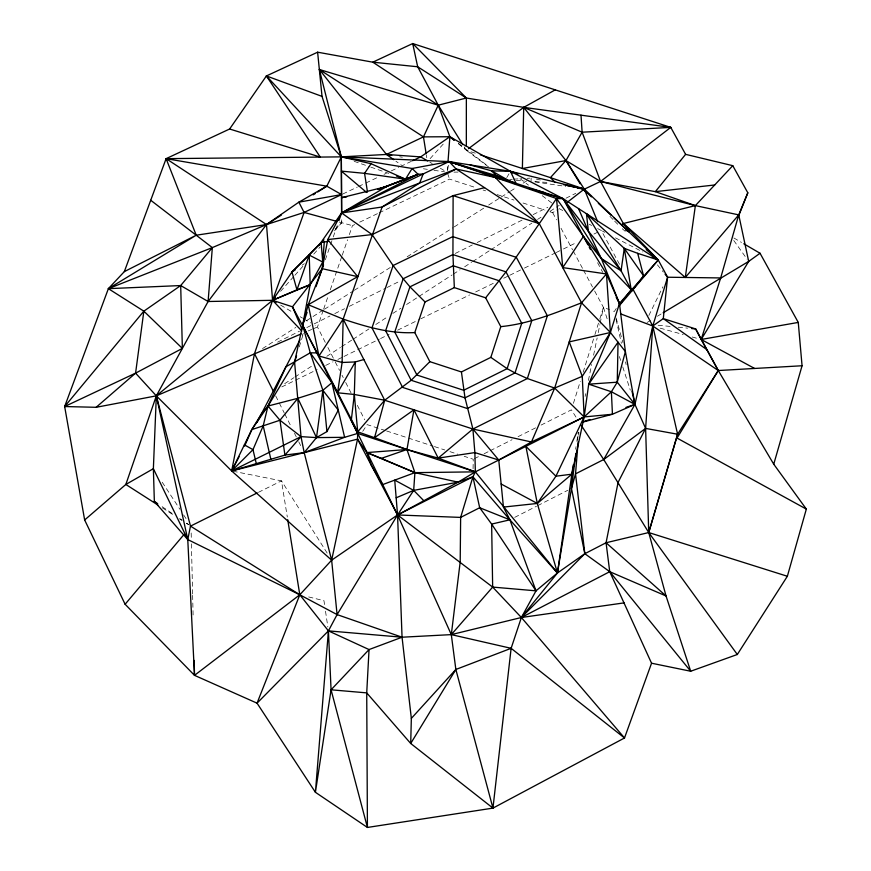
<?xml version="1.0" encoding="UTF-8"?>
<svg xmlns="http://www.w3.org/2000/svg" width="871" height="871" viewBox="0 0 871 871"><rect width="100%" height="100%" fill="white"/><g stroke="black" fill="none" stroke-linecap="round" stroke-linejoin="round"><path stroke-width="0.65" stroke-dasharray="4.36 3.27" d="M473.073 468.707L473.236 459.246L464.178 456.295M531.027 181.353L531.147 178.065M447.324 170.912L447.814 164.347M578.682 434.999L578.899 432.321M577.484 440.312L578.486 432.288M575.644 449.218L576.047 446.583M576.852 441.325L578.257 432.136M447.694 169.562L448.619 164.238M585.116 396.37L585.671 393.714M588.404 380.431L591.681 364.492M593.587 355.194L597.147 337.926M598.235 332.613L599.869 324.654M600.152 323.326L603.429 307.387L593.14 288.192M299.286 346.876L303.587 332.896L302.368 335.226M573.423 403.349L580.315 381.302M583.156 372.222L594.501 335.912M594.915 334.616L599.368 320.354M599.781 319.058L603.429 307.387L609.493 309.673M323.217 310.337L317.469 327.017L325.438 342.684M323.664 309.053L328.53 294.931M330.305 289.803L341.813 256.444M342.259 255.159L347.573 239.765M349.336 234.626L352.439 225.643L354.867 224.478M325.329 259.787L330.174 245.807M330.621 244.533L331.938 240.723M333.255 236.934L337.197 225.567M648.841 315.531L662.918 286.809M506.77 177.586L509.241 173.427M616.254 308.476L614.338 311.502L610.702 310.13M362.728 431.33L367.17 424.623L385.276 430.535M280.614 291.284L294.017 276.249M294.91 275.247L303.848 265.22M313.756 254.114L320.082 247.026M334.529 230.826L341.748 222.726L341.726 218.708M430.1 158.653L443.579 143.704M335.183 229.019L341.748 222.726L341.682 219.056M302.052 265.23L304.295 263.728M284.665 383.686L293.777 377.764M294.921 377.023L312.003 365.929M326.821 356.304L340.485 347.431M341.628 346.691L351.884 340.028M353.016 339.287L368.966 328.933M375.804 324.491L388.335 316.347M392.886 313.397L400.867 308.214M406.561 304.512L417.949 297.109M419.093 296.369L452.125 274.92M453.268 274.18L460.106 269.738M464.657 266.776L471.494 262.334M472.637 261.594L489.72 250.5M490.863 249.759L531.876 223.118M537.57 219.427L540.989 217.206M550.102 211.283L559.215 205.36M262.519 348.585L295.813 327.452M306.146 320.887L311.883 317.251M313.027 316.521L323.359 309.956M324.513 309.227L353.212 291.012M354.355 290.283L391.09 266.972M407.171 256.771L453.083 227.625M454.237 226.896L484.08 207.94M488.675 205.033L500.15 197.739M501.304 197.02L509.339 191.914M510.482 191.185L516.22 187.537M523.112 183.171L527.706 180.253M550.08 211.805L552.66 212.644L558.061 209.312M647.044 322.52L650.495 320.43M657.398 316.249L661.993 313.462M514.728 517.352L536.46 506.269M537.657 505.659L567.838 490.264M474.445 458.636L479.3 456.197M484.145 453.758L488.99 451.32M490.199 450.71L512.017 439.724M518.071 436.676L536.253 427.519M541.098 425.081L571.398 409.827L578.279 420.747M277.609 342.14L299.515 331.209M306.81 327.561L312.896 324.524M314.115 323.925L329.935 316.021M334.802 313.593L344.535 308.737M349.402 306.309L385.918 288.083M387.127 287.474L400.518 280.8M455.283 253.461L472.322 244.958M477.188 242.53L522.208 220.058M533.161 214.593L547.772 207.309M566.019 198.196L575.753 193.34M258.437 492.322L281.485 480.857L327.289 553.27M281.812 386.909L317.164 369.587M325.7 365.406L333.016 361.824M337.894 359.44L342.771 357.045M343.991 356.457L379.353 339.135M380.573 338.536L389.097 334.355M397.633 330.174L419.582 319.428M420.802 318.83L469.578 294.953M475.664 291.959L495.174 282.411M503.71 278.23L508.588 275.846M509.807 275.247L523.221 268.682M524.44 268.083L554.925 253.156M556.134 252.557L562.231 249.574M563.45 248.975L576.863 242.399M593.935 234.049L598.813 231.653M359.723 222.149L377.927 213.428M379.146 212.84L449.545 179.099L476.611 187.907M342.782 194.004L357.339 187.069M358.547 186.492L364.611 183.607M365.831 183.03L377.949 177.249M384.013 174.363L386.441 173.209M391.297 170.901L398.57 167.428M411.439 161.298L402.206 165.697L395.913 161.2M308.214 330.936L311.687 329.467M312.841 328.977L317.469 327.017L315.16 325.645M509.579 179.415L512.279 179.252M513.618 179.165L521.707 178.653M527.107 178.326L529.797 178.152M453.954 172.131L457.994 172.077M516.263 180.373L524.309 180.907M534.925 181.614L549.253 182.562M658.149 325.242L670.213 326.429M678.259 327.224L687.644 328.149M535.012 181.93L565.638 186.383M423.393 168.767L427.367 169.344M433.987 170.313L444.58 171.848M399.68 156.769L402.315 157.237M232.982 471.211L281.485 480.857L287.31 517.047M536.46 179.176L540.445 179.992M308.693 596.951L323.958 600.674L324.731 605.933M339.157 222.018L352.439 225.643M660.131 328.16L683.223 334.518M692.205 337.001L697.344 338.416M475.25 153.176L466.333 150.269L458.102 143.508M483.057 189.998L485.637 190.836M497.232 194.614L513.988 200.069M523.014 202.997L544.919 210.129M386.572 430.96L433.137 446.159M434.433 446.583L444.776 449.959M449.959 451.646L457.711 454.183M354.159 161.331L369.554 166.688M370.839 167.134L388.793 173.383M559.138 208.637L562.742 210.51M589.221 224.228L591.627 225.469M597.637 228.594L601.251 230.467L620.359 265.884M602.438 231.076L604.812 232.307M615.503 237.848L642.809 251.991M429.915 162.235L432.223 163.563M440.301 168.234L444.918 170.901M733.883 237.979L741.471 242.421M280.625 305.1L293.287 312.635M300.19 316.739L302.498 318.111M303.652 318.797L310.555 322.901M162.431 507.902L172.719 514.489M179.578 518.887L181.865 520.346M186.438 523.275L188.724 524.745M162.126 506.672L173.242 514.184M179.905 518.691L182.126 520.194M186.568 523.199L188.789 524.701M488.577 166.96L466.333 150.269L464.221 146.894M519.998 178.642L528.457 185.131M542.208 195.67L552.791 203.77M458.429 143.334L488.402 166.459M622.242 228.714L625.236 231.316M609.95 216.346L613.717 220.178M614.654 221.136L619.357 225.927M657.387 264.838L663.343 272.068M733.763 240.483L747.111 259.199M162.224 482.229L179.938 509.295M183.629 514.935L187.319 520.564M597.582 262.737L602.721 272.318M552.66 212.644L556.515 219.84M561.011 228.235L572.585 249.825M573.227 251.022L582.862 269.008M583.505 270.206L592.498 286.995M327.899 347.496L334.649 360.757M335.259 361.966L339.559 370.393M342.009 375.216L343.239 377.633M345.689 382.445L351.83 394.498M357.35 405.342L364.72 419.8M275.704 395.913L278.731 401.945M279.341 403.153L284.186 412.81M284.795 414.008L291.458 427.291M294.496 433.323L296.314 436.937M298.731 441.76L301.769 447.803M447.607 173.373L449.545 179.099M603.429 307.387L607.631 320.321M619.39 356.533L620.653 360.42M622.754 366.887L630.31 390.164M616.124 317.969L622.907 342.543M616.102 319.461L621.393 343.348M625.52 361.933L626.107 364.579M426.365 155.125L426.779 157.738M325.504 611.181L327.844 626.935M191.174 532.987L191.304 538.409M191.424 543.831L192.611 594M192.643 595.35L193.122 615.688"/><path stroke-width="1.31" d="M466.333 146.252L466.355 98.02L412.702 43.55L372.799 62.179L317.621 52.195L266.406 75.951L229.628 129.006L166.111 158.653L124.335 271.61L108.374 288.66L64.661 406.539L84.65 519.976L125.108 604.256L194.516 675.352L257.054 703.169L315.411 792.294L367.42 827.45L492.953 808.114L624.507 737.977L651.552 663.212L609.733 571.692L606.064 542.753L618.094 482.382L645.618 428.412L652.782 326.004L667.6 277.228L658.236 259.994L623.331 223.52L600.544 181.473L582.122 132.196L581.001 115.168M281.289 215.137L266.493 224.555L196.225 235.214L166.111 158.653L326.81 186.176L341.574 194.581L304.099 212.437L266.493 224.555L212.339 247.604L180.689 285.557L143.846 311.165L135.582 373.136L156.334 395.848L187.766 539.563L194.516 675.352L299.798 594.784L331.644 560.173L397.557 514.957L458.102 482.153L475.348 471.853L584.158 416.948L611.377 391.754L617.256 382.195L618.029 342.205L588.709 384.165L584.158 416.948L571.844 474.183L557.44 572.987L521.381 617.506L511.125 648.318L492.953 808.114L410.709 743.475L366.724 692.881L369.043 649.57L402.054 637.213L451.309 634.621L521.381 617.506L624.115 602.874M555.252 89.865L523.711 107.373L522.382 168.506L565.954 160.569L600.544 181.473L695.374 205.61L738.739 214.887L748.69 261.409L701.188 339.472L718.281 370.534L773.742 464.199L806.339 509.089L787.362 576.264L737.312 654.491L690.692 671.236L651.552 663.212M287.735 519.726L299.798 594.784L257.054 703.169L328.421 630.876L337.088 614.599L331.644 560.173L357.535 439.147L357.709 431.82L354.312 394.465L355.303 361.944L363.849 359.527M423.611 500.52L413.681 490.373L394.726 480.128L397.557 514.957L402.054 637.213L411.341 718.39L410.709 743.475L455.849 669.472L511.125 648.318L624.507 737.977L521.381 617.506L492.659 587.087L397.557 514.957L357.535 439.147L231.675 470.95L156.334 395.848L96.137 407.301L64.661 406.539L143.846 311.165L182.366 348.411L135.582 373.136L64.661 406.539M575.807 453.671L571.463 488.424L584.833 553.706L609.733 571.692L690.692 671.236L666.043 595.971L609.733 571.692L521.381 617.506L536.003 590.832L557.44 572.987L571.463 488.424L571.844 474.183L573.238 464.983M143.846 311.165L108.374 288.66L180.689 285.557L208.104 301.497L272.569 300.31L292.471 306.821L318.96 355.999L357.709 431.82L374.541 437.688L413.954 409.784L406.953 449.523L414.901 472.648L413.681 490.373L397.557 514.957L337.088 614.599L299.798 594.784L187.766 539.563L154.352 501.413L153.372 468.696L156.334 395.848L208.104 301.497L266.493 224.555L298.851 202.159L326.81 186.176L341.334 156.867L319.341 69.495L438.233 105.184L466.355 98.02L523.711 107.373L670.757 127.384L685.608 154.352L732.772 165.675L747.808 192.807L738.477 216.291M448.01 161.712L449.872 136.736L438.233 105.184L417.677 66.773L412.702 43.55L670.757 127.384L600.544 181.473L583.614 189.519L587.381 193.351M341.574 194.581L298.851 202.159L304.099 212.437L272.569 300.31L254.484 353.68L231.675 470.95L331.644 560.173L304.197 452.626L301.007 436.632L294.594 362.129L302.662 325.144L308.236 304.719L322.248 268.682L324.273 241.986M208.104 301.497L212.339 247.604L150.727 200.265M337.088 614.599L402.054 637.213L328.421 630.876L315.411 792.294L331.067 689.799L328.421 630.876L299.798 594.784L190.499 526.117L156.334 395.848L272.569 300.31L275.247 297.305M578.137 441.695L575.535 473.868L571.463 488.424M665.052 274.136L667.6 277.228L663.299 318.612L652.782 326.004L634.926 404.394L603.712 459.529L575.535 473.868L584.833 553.706L521.381 617.506M323.925 239.808L309.205 255.072L310.185 284.643L302.662 325.144L310.261 352.82L331.905 382.728L337.567 392.799L354.312 394.465L351.296 420.247L397.557 514.957L451.309 634.621L455.849 669.472L492.953 808.114M511.125 648.318L451.309 634.621L460.193 561.958L460.639 517.407L472.931 476.818L475.348 471.853L474.88 452.593L472.909 429.022L465.005 397.84L461.423 371.961L429.849 361.661L414.792 332.58L425.015 301.943L454.335 287.615L485.648 297.817L500.792 326.636L490.841 357.371L461.423 371.961M622.286 225.676L623.331 223.52L685.292 277.468L695.374 205.61L732.772 165.675M630.55 288.453L621.067 270.761L624.289 248.355L586.466 213.711L588.35 231.174L601.349 258.6L619.455 303.435L625.4 351.59L634.926 404.394L645.618 428.412L648.732 532.551L666.043 595.971L606.064 542.753L584.833 553.706L557.44 572.987L509.905 519.813L472.931 476.818L458.102 482.153L413.681 490.373L396.163 497.798M633.097 289.499L652.782 326.004L677.605 434.226L648.732 532.551L737.312 654.491M301.997 329.162L292.471 306.821L322.248 268.682L327.757 239.569L341.574 212.949L341.334 156.867L322.02 96.387L317.621 52.195M354.312 394.465L384.699 400.235L472.909 429.022L498.767 460.04L503.438 507.085L537.309 503.449L571.844 474.183L555.938 476.197L525.877 446.355L537.309 503.449L557.44 572.987L475.348 471.853L357.665 433.431L344.611 437.318L304.197 452.626L284.915 455.098L231.675 470.95L252.982 449.654L263.194 425.821L267.985 406.028L285.96 366.745L310.261 352.82L316.761 352.907M582.285 422.239L612.444 414.248L634.926 404.394L617.256 382.195L625.4 351.59L610.408 332.504L581.556 302.803L539.291 223.662L495.327 177.477L456.154 169.007L341.574 212.949L318.808 245.622M754.602 368.466L701.188 339.472L720.676 277.936L738.739 214.887L747.808 192.807M773.742 464.199L802.06 365.755L798.261 322.422L760.045 253.265L743.79 243.771M802.06 365.755L718.281 370.534L677.605 434.226L648.732 532.551L606.064 542.753M296.554 355.771L294.594 362.129L267.985 406.028L251.795 429.61L231.675 470.95L301.007 436.632L316.5 437.612L344.611 437.318L331.905 382.728L322.869 390.306L297.838 398.297L267.985 406.028L261.267 414.139L251.795 429.61L244.642 446.061L244.381 444.841L252.982 449.654L256.292 463.622M631.987 391.123L634.926 404.394L611.377 391.754L588.709 384.165L610.408 332.504L619.455 303.435L658.236 259.994L584.278 189.083L565.954 160.569L523.711 107.373L468.5 148.658M301.758 330.969L272.569 300.31L266.493 224.555L166.111 158.653L341.334 156.867L449.077 161.571L556.525 198.523L583.428 236.411L606.477 273.962L581.556 302.803L554.664 388.074L531.452 441.989L498.767 460.04L474.88 452.593L438.189 458.124L406.953 449.523L374.541 437.688L384.699 400.235L411.177 380.289L429.849 361.661M307.115 312.308L302.662 325.144L357.665 433.431M316.01 286.646L323.566 264.871M338.95 220.515L341.574 212.949L386.604 186.557L418.08 174.331L423.154 173.96L419.68 182.997L382.086 207.015L341.574 212.949L372.102 234.582L393.093 265.535L403.164 278.753L409.936 286.831L425.015 301.943M328.106 241.354L321.116 242.508L291.97 272.013L272.569 300.31L310.185 284.643L322.749 262.04L309.205 255.072L296.946 289.836L272.569 300.31L276.02 302.357M426.159 153.829L423.458 136.878L438.233 105.184L372.799 62.179L417.677 66.773L466.355 98.02M618.66 306.429L658.236 259.994L563.145 198.675L556.525 198.523L562.753 267.604L606.477 273.962L610.408 332.504L569.231 341.889L582.264 376.316L584.158 416.948L555.938 476.197L537.309 503.449L501.141 484.004M231.675 470.95L239.079 456.731M256.956 422.413L299.94 339.897M304.197 452.626L316.5 437.612L326.941 431.591L338.286 410.132L322.869 390.306L310.261 352.82M480.346 154.831L550.418 177.619L565.954 160.569L582.122 132.196L670.757 127.384M706.958 349.707L663.299 318.612L695.689 328.944L718.281 370.534L677.028 438.069L806.339 509.089M610.408 332.504L582.264 376.316L554.664 388.074L472.909 429.022L438.189 458.124L413.954 409.784M318.96 355.999L308.236 304.719L343.163 319.113L342.107 362.478L337.567 392.799L355.303 361.944L342.107 362.478L318.96 355.999L343.163 319.113L382.086 207.015L456.154 169.007L539.291 223.662L556.525 198.523M562.753 267.604L583.428 236.411L601.349 258.6L631.181 289.64L631.638 291.197L643.549 275.813L637.692 253.33L624.289 248.355L631.181 289.64L619.15 305.253M322.02 96.387L266.406 75.951L341.334 156.867L412.125 168.484L418.08 174.331L405.472 179.186L371.079 163.704L364.568 173.351L367.475 192.001M485.648 297.817L505.986 271.861L539.291 223.662L453.116 195.627L372.102 234.582L327.757 239.569L357.709 276.64L308.236 304.719M685.608 154.352L655.34 191.653L600.544 181.473M251.795 429.61L279.972 420.236L297.838 398.297L316.5 437.612L322.869 390.306L326.941 431.591M125.108 604.256L184.075 534.424M357.709 431.82L384.699 400.235L343.163 319.113C366.299 326.799 390.121 333.887 414.792 332.58M685.292 277.468L738.739 214.887M451.309 634.621L492.659 587.087L491.636 524.092L479.681 507.739L472.931 476.818L397.557 514.957L460.639 517.407L479.681 507.739L509.905 519.813L536.003 590.832L492.659 587.087M411.341 718.39L455.849 669.472M331.067 689.799L366.724 692.881L367.42 827.45L331.067 689.799L369.043 649.57L328.421 630.876M310.185 284.643L296.946 289.836L291.97 272.013L309.205 255.072M96.137 407.301L135.582 373.136M84.65 519.976L125.838 484.461L153.372 468.696L187.766 539.563L190.499 526.117L257.228 492.921M567.522 202.126L584.278 189.083L597.648 221.68M787.362 576.264L648.732 532.551L603.712 459.529L645.618 428.412L677.605 434.226M760.045 253.265L748.69 261.409L663.147 312.765M591.463 196.868L583.614 189.519L584.278 189.083L510.471 171.347L449.077 161.571L341.574 212.949L418.08 174.331L377.764 189.53L405.472 179.186L412.125 168.484L449.077 161.571L563.145 198.675L601.349 258.6L621.067 270.761L588.35 231.174L563.145 198.675L510.471 171.347L449.872 136.736L420.671 156.9L412.593 160.743M291.97 272.013L295.334 269.749M313.157 194.864L315.433 193.416M317.708 191.968L326.81 186.176M124.335 271.61L196.225 235.214L108.374 288.66L212.339 247.604M454.15 140.035L449.872 136.736L423.458 136.878L386.474 154.45L341.334 156.867L341.693 213.341M611.377 391.754L612.444 414.248L584.158 416.948L531.452 441.989L472.909 429.022M301.137 333.931L156.334 395.848L125.838 484.461L157.847 504.973M581.556 302.803C555.382 312.983 529.013 323.87 500.792 326.636M438.189 458.124L475.348 471.853L414.901 472.648L382.696 484.581L371.264 465.147L366.865 452.572L357.535 439.147M381.563 188.365L386.604 186.557L341.508 197.684L346.745 196.813M366.865 452.572L381.313 458.375L406.953 449.523L366.865 452.572L414.901 472.648L458.102 482.153M583.516 421.64L589.939 419.484M625.933 407.41L634.926 404.394L633.674 400.518M484.548 187.679L453.116 195.627L452.931 254.582L454.335 287.615M798.261 322.422L701.188 339.472L695.689 328.944L691.672 328.552M714.699 184.979L655.34 191.653L695.374 205.61L623.331 223.52L629.287 230.75M588.709 384.165L617.256 382.195M667.6 277.228L720.676 277.936M538.626 192.371L544.277 192.535L528.588 188.278M577.615 188.114L584.278 189.083L550.418 177.619L554.871 182.093M343.98 157.248L341.334 156.867L371.079 163.704M391.754 155.376L386.474 154.45L319.341 69.495L423.458 136.878M567.01 185.501L584.278 189.083L563.537 184.652M322.248 268.682L357.709 276.64M304.099 212.437L336.554 221.31M470.046 164.902L491.527 170.825L510.471 171.347L518.223 173.862M495.327 177.477L513.923 182.66L515.861 184.271M542.557 192.633L563.145 198.675L587.925 244.784M229.628 129.006L320.278 157.074L266.406 75.951M637.692 253.33L658.236 259.994L646.238 249.563M396.49 176.062L405.472 179.186L364.568 173.351L341.399 171.119L366.669 192.48M620.544 313.843L652.782 326.004L718.281 370.534M513.923 182.66L496.481 175.681L449.077 161.571L456.154 169.007M523.711 107.373L582.122 132.196M381.313 458.375L414.901 472.648M507.249 180.656L496.481 175.681L491.527 170.825L512.224 182.496M625.541 230.064L628.764 231.74L614.044 217.968M652.303 256.912L658.236 259.994M427.607 160.895L420.671 156.9L386.474 154.45L393.812 159.698M154.352 501.413L157.684 503.667M490.841 357.371L507.129 368.662L515.033 372.919L527.358 378.526L554.664 388.074L584.158 416.948M512.584 172.97L510.471 171.347L516.296 183.944M279.972 420.236L301.007 436.632L284.915 455.098L279.972 420.236L267.985 406.028M449.872 136.736L453.987 140.122M598.333 203.291L611.094 215.213M624.289 248.355L643.549 275.813M536.003 590.832L491.636 524.092L509.905 519.813L503.438 507.085M581.12 425.146L603.712 459.529M438.233 105.184L462.817 144.64M565.954 160.569L580.086 183.727M586.466 213.711L621.067 270.761M589.221 247.179L590.505 249.574M616.233 297.447L619.455 303.435L606.477 273.962M254.484 353.68L273.276 391.09M578.507 208.572L588.35 231.174M263.194 425.821L270.848 459.289M321.116 242.508L322.749 262.04M180.689 285.557L182.366 348.411M194.168 660.436L194.516 675.352M547.358 315.792L527.358 378.526L467.281 408.499L402.598 387.399L371.993 327.866L393.093 265.535L452.778 236.64L516.351 257.337L547.358 315.792M521.729 323.25L507.129 368.662L463.666 390.273L416.948 375.042L394.759 332.025L409.936 286.831L453.192 265.775L499.323 280.81L521.729 323.25M531.789 320.659L515.033 372.919L465.005 397.84L411.177 380.289L385.646 330.73L403.164 278.753L452.931 254.582L505.986 271.861L531.789 320.659"/></g></svg>
